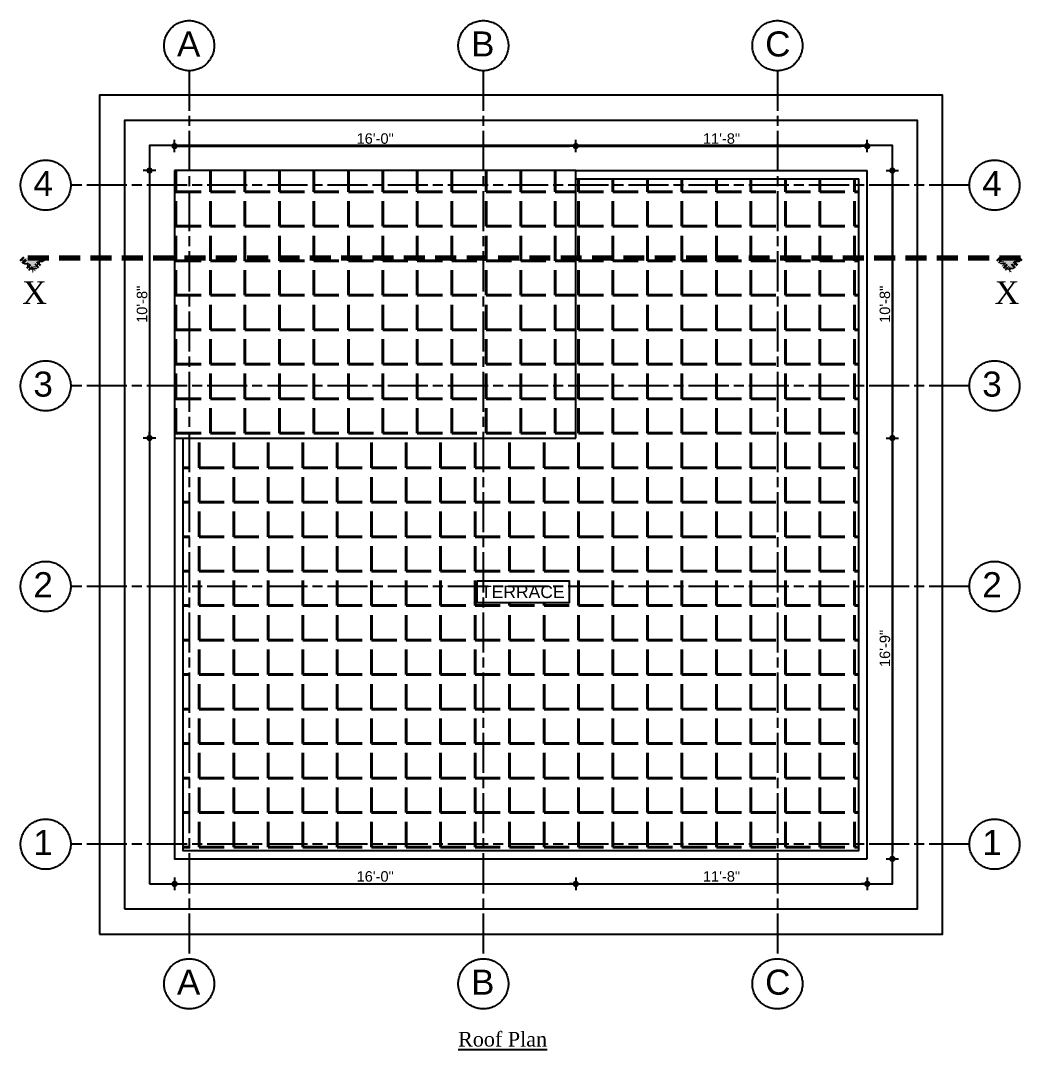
# Model space of a CAD drawing. Header units: inches. Extents: x 115570 to 265311, y 61168 to 314550.
# Drawn here: x 143746.1 to 144224.6, y 70711.8 to 71204.1 of the extents above; entities that cross this region are included whole.
import ezdxf

# ---------------------------------------------------------------- set-up
doc = ezdxf.new("R2010")
doc.units = ezdxf.units.IN
doc.header["$MEASUREMENT"] = 0
for name, pattern in [('ACAD_ISO08W100', [36, 24, -3, 6, -3]), ('CHAIN', [0.3543, 0.2362, -0.0295, 0.0591, -0.0295]), ('DASHED', [0.75, 0.5, -0.25])]:
    doc.linetypes.add(name, pattern=pattern)
doc.layers.get('0').update_dxf_attribs({"lineweight": 25})
doc.layers.add('0 wall', color=7, linetype='Continuous', lineweight=40)
doc.layers.add('Section Line (ISO)', color=7, linetype='CHAIN', lineweight=70)
doc.layers.add('0_center line', color=4, linetype='ACAD_ISO08W100', transparency=0.5)
doc.styles.add('arial.', font='arial.ttf')
doc.styles.get("Standard").update_dxf_attribs({"font": 'arial.ttf'})
doc.dimstyles.new('interior dimension', dxfattribs={"dimscale": 0, "dimtxt": 5, "dimasz": 3, "dimexe": 3, "dimexo": 3, "dimgap": 1, "dimtad": 1, "dimdec": 0, "dimrnd": 0.25, "dimzin": 3, "dimdsep": 46, "dimlunit": 4, "dimtxsty": 'arial.', "dimblk": 'DOT', "dimcen": 3, "dimdle": 6, "dimclrd": 4, "dimclre": 256, "dimclrt": 7, "dimazin": 0, "dimtfac": 1, "dimtdec": 0, "dimtix": 1, "dimtmove": 2, "dimatfit": 3, "dimfxl": 3, "dimfxlon": 1, "dimtolj": 1, "dimtzin": 0, "dimlwd": -1, "dimlwe": -1, "dimarcsym": 0})

# ---------------------------------------------------------------- blocks, each defined once
blk = doc.blocks.new('_Dot')
at = {"color": 0, "linetype": 'ByBlock', "lineweight": -2}
blk.add_line((-0.5, 0), (-1, 0), dxfattribs=at)
at = {"color": 0, "linetype": 'ByBlock', "const_width": 0.5}
blk.add_lwpolyline([(-0.25, 0, 1), (0.25, 0, 1)], format="xyb", close=True, dxfattribs=at)
blk = doc.blocks.new('*D224')
at = {"transparency": 16777216}
for p, q in [((143819.82, 70794.01), (143819.82, 70788.01)), ((144011.82, 70794.01), (144011.82, 70788.01))]:
    blk.add_line(p, q, dxfattribs=at)
at = {"color": 4, "transparency": 16777216}
blk.add_line((143822.82, 70791.01), (144008.82, 70791.01), dxfattribs=at)
at = {"layer": 'Defpoints', "color": 0, "transparency": 16777216}
for p in [(143819.82, 71004.34), (144011.82, 71004.34), (144011.82, 70791.01)]:
    blk.add_point(p, dxfattribs=at)
at = {"color": 4, "transparency": 16777216, "xscale": 3, "yscale": 3, "zscale": 3, "rotation": 180}
blk.add_blockref('_Dot', (143819.82, 70791.01), dxfattribs=at)
at = {"color": 4, "transparency": 16777216, "xscale": 3, "yscale": 3, "zscale": 3}
blk.add_blockref('_Dot', (144011.82, 70791.01), dxfattribs=at)
at = {"color": 7, "transparency": 16777216, "insert": (143915.82, 70794.56), "char_height": 5, "attachment_point": 5, "style": 'arial.'}
blk.add_mtext('\\A1;16\'-0"', dxfattribs=at)
blk = doc.blocks.new('*D225')
at = {"transparency": 16777216}
for p, q in [((144011.82, 70794.01), (144011.82, 70788.01)), ((144151.31, 70794.01), (144151.31, 70788.01))]:
    blk.add_line(p, q, dxfattribs=at)
at = {"color": 4, "transparency": 16777216}
blk.add_line((144014.82, 70791.01), (144148.31, 70791.01), dxfattribs=at)
at = {"layer": 'Defpoints', "color": 0, "transparency": 16777216}
for p in [(144011.82, 71004.34), (144151.31, 70803), (144151.31, 70791.01)]:
    blk.add_point(p, dxfattribs=at)
at = {"color": 4, "transparency": 16777216, "xscale": 3, "yscale": 3, "zscale": 3, "rotation": 180}
blk.add_blockref('_Dot', (144011.82, 70791.01), dxfattribs=at)
at = {"color": 4, "transparency": 16777216, "xscale": 3, "yscale": 3, "zscale": 3}
blk.add_blockref('_Dot', (144151.31, 70791.01), dxfattribs=at)
at = {"color": 7, "transparency": 16777216, "insert": (144081.56, 70794.56), "char_height": 5, "attachment_point": 5, "style": 'arial.'}
blk.add_mtext('\\A1;11\'-8"', dxfattribs=at)
blk = doc.blocks.new('*D226')
at = {"transparency": 16777216}
for p, q in [((144160.31, 71132.34), (144166.31, 71132.34)), ((144160.31, 71004.34), (144166.31, 71004.34))]:
    blk.add_line(p, q, dxfattribs=at)
at = {"color": 4, "transparency": 16777216}
blk.add_line((144163.31, 71129.34), (144163.31, 71007.34), dxfattribs=at)
at = {"layer": 'Defpoints', "color": 0, "transparency": 16777216}
for p in [(144023.82, 71132.34), (144023.82, 71004.34), (144163.31, 71004.34)]:
    blk.add_point(p, dxfattribs=at)
at = {"color": 4, "transparency": 16777216, "xscale": 3, "yscale": 3, "zscale": 3}
for p, rotation in [((144163.31, 71132.34), 90), ((144163.31, 71004.34), 270)]:
    blk.add_blockref('_Dot', p, dxfattribs=dict(at, rotation=rotation))
at = {"color": 7, "transparency": 16777216, "insert": (144159.76, 71068.34), "char_height": 5, "attachment_point": 5, "rotation": 90, "style": 'arial.'}
blk.add_mtext('\\A1;10\'-8"', dxfattribs=at)
blk = doc.blocks.new('*D227')
at = {"transparency": 16777216}
for p, q in [((144160.31, 71004.34), (144166.31, 71004.34)), ((144160.31, 70803), (144166.31, 70803))]:
    blk.add_line(p, q, dxfattribs=at)
at = {"color": 4, "transparency": 16777216}
blk.add_line((144163.31, 71001.34), (144163.31, 70806), dxfattribs=at)
at = {"layer": 'Defpoints', "color": 0, "transparency": 16777216}
for p in [(144023.82, 71004.34), (144151.31, 70803), (144163.31, 70803)]:
    blk.add_point(p, dxfattribs=at)
at = {"color": 4, "transparency": 16777216, "xscale": 3, "yscale": 3, "zscale": 3}
for p, rotation in [((144163.31, 71004.34), 90), ((144163.31, 70803), 270)]:
    blk.add_blockref('_Dot', p, dxfattribs=dict(at, rotation=rotation))
at = {"color": 7, "transparency": 16777216, "insert": (144159.76, 70903.67), "char_height": 5, "attachment_point": 5, "rotation": 90, "style": 'arial.'}
blk.add_mtext('\\A1;16\'-9"', dxfattribs=at)
blk = doc.blocks.new('*D228')
at = {"transparency": 16777216}
for p, q in [((143819.82, 71141.05), (143819.82, 71147.05)), ((144011.82, 71141.05), (144011.82, 71147.05))]:
    blk.add_line(p, q, dxfattribs=at)
at = {"color": 4, "transparency": 16777216}
blk.add_line((143822.82, 71144.05), (144008.82, 71144.05), dxfattribs=at)
at = {"layer": 'Defpoints', "color": 0, "transparency": 16777216}
for p in [(144011.82, 71144.05), (143819.82, 71132.34), (144011.82, 71132.34)]:
    blk.add_point(p, dxfattribs=at)
at = {"color": 4, "transparency": 16777216, "xscale": 3, "yscale": 3, "zscale": 3, "rotation": 180}
blk.add_blockref('_Dot', (143819.82, 71144.05), dxfattribs=at)
at = {"color": 4, "transparency": 16777216, "xscale": 3, "yscale": 3, "zscale": 3}
blk.add_blockref('_Dot', (144011.82, 71144.05), dxfattribs=at)
at = {"color": 7, "transparency": 16777216, "insert": (143915.82, 71147.61), "char_height": 5, "attachment_point": 5, "style": 'arial.'}
blk.add_mtext('\\A1;16\'-0"', dxfattribs=at)
blk = doc.blocks.new('*D229')
at = {"transparency": 16777216}
for p, q in [((144011.82, 71141.05), (144011.82, 71147.05)), ((144151.31, 71141.05), (144151.31, 71147.05))]:
    blk.add_line(p, q, dxfattribs=at)
at = {"color": 4, "transparency": 16777216}
blk.add_line((144014.82, 71144.05), (144148.31, 71144.05), dxfattribs=at)
at = {"layer": 'Defpoints', "color": 0, "transparency": 16777216}
for p in [(144151.31, 71144.05), (144011.82, 71132.34), (144151.31, 71132.34)]:
    blk.add_point(p, dxfattribs=at)
at = {"color": 4, "transparency": 16777216, "xscale": 3, "yscale": 3, "zscale": 3, "rotation": 180}
blk.add_blockref('_Dot', (144011.82, 71144.05), dxfattribs=at)
at = {"color": 4, "transparency": 16777216, "xscale": 3, "yscale": 3, "zscale": 3}
blk.add_blockref('_Dot', (144151.31, 71144.05), dxfattribs=at)
at = {"color": 7, "transparency": 16777216, "insert": (144081.56, 71147.61), "char_height": 5, "attachment_point": 5, "style": 'arial.'}
blk.add_mtext('\\A1;11\'-8"', dxfattribs=at)
blk = doc.blocks.new('*D230')
at = {"transparency": 16777216}
for p, q in [((143810.82, 71132.34), (143804.82, 71132.34)), ((143810.82, 71004.34), (143804.82, 71004.34))]:
    blk.add_line(p, q, dxfattribs=at)
at = {"color": 4, "transparency": 16777216}
blk.add_line((143807.82, 71129.34), (143807.82, 71007.34), dxfattribs=at)
at = {"layer": 'Defpoints', "color": 0, "transparency": 16777216}
for p in [(143819.82, 71132.34), (143807.82, 71004.34), (143819.82, 71004.34)]:
    blk.add_point(p, dxfattribs=at)
at = {"color": 4, "transparency": 16777216, "xscale": 3, "yscale": 3, "zscale": 3}
for p, rotation in [((143807.82, 71132.34), 90), ((143807.82, 71004.34), 270)]:
    blk.add_blockref('_Dot', p, dxfattribs=dict(at, rotation=rotation))
at = {"color": 7, "transparency": 16777216, "insert": (143804.26, 71068.34), "char_height": 5, "attachment_point": 5, "rotation": 90, "style": 'arial.'}
blk.add_mtext('\\A1;10\'-8"', dxfattribs=at)

msp = doc.modelspace()

# ---------------------------------------------------------------- hatches: boundary and pattern name
at = {"ltscale": 10, "transparency": 33554564}
h = msp.add_hatch(color=0, dxfattribs=at)
h.dxf.hatch_style = 1
h.paths.add_polyline_path([(143751.8, 71084.5), (143757.21, 71090.42), (143746.39, 71090.42)])
h = msp.add_hatch(color=0, dxfattribs=at)
h.dxf.hatch_style = 1
h.paths.add_polyline_path([(144219.2, 71084.5), (144213.79, 71090.42), (144224.6, 71090.42)])
at = {"layer": '0 wall', "transparency": 33554559}
h = msp.add_hatch(dxfattribs=at)
h.set_pattern_fill('ANGLE', color=256, scale=60)
h.set_pattern_definition([(0, (34573.977, 36356.639), (0, 16.5), [12, -4.5]), (90, (34573.977, 36356.639), (-16.5, 1e-15), [12, -4.5])])
h.paths.add_polyline_path([(144011.82, 71132.34), (143960.56, 71132.34), (143819.82, 71132.34), (143819.82, 71004.34), (144011.82, 71004.34)])
at = {"layer": '0 wall', "transparency": 33554483}
h = msp.add_hatch(dxfattribs=at)
h.set_pattern_fill('ANGLE', color=256, scale=60)
h.set_pattern_definition([(0, (35146.114, 36356.639), (0, 16.5), [12, -4.5]), (90, (35146.114, 36356.639), (-16.5, 1e-15), [12, -4.5])])
h.paths.add_polyline_path([(144008.69, 70936.04), (144008.69, 70925.47), (143964.58, 70925.47), (143964.58, 70936.04)])
h.paths.add_polyline_path([(144011.82, 71004.34), (143823.82, 71004.34), (143823.81, 70807), (144147.31, 70807), (144147.31, 71128.34), (144011.82, 71128.34)])

# ---------------------------------------------------------------- linework, layer by layer
for p, q in [((143819.82, 71132.34), (143819.82, 71004.34)), ((144011.82, 71132.34), (143819.82, 71132.34)), ((144011.82, 71004.34), (144011.82, 71132.34)), ((143819.82, 71004.34), (144011.82, 71004.34))]:
    msp.add_line(p, q)
at = {"transparency": 33554521}
for p, q in [((144151.31, 70803), (144151.31, 71132.34)), ((144011.82, 71128.34), (144147.31, 71128.34))]:
    msp.add_line(p, q, dxfattribs=at)
at = {"transparency": 33554508}
for points in [[(143783.82, 70767.01), (144187.31, 70767.01), (144187.31, 71168.34), (143783.82, 71168.34)], [(143795.82, 70779.01), (144175.31, 70779.01), (144175.31, 71156.34), (143795.82, 71156.34)], [(143807.82, 70791.01), (144163.31, 70791.01), (144163.31, 71144.34), (143807.82, 71144.34)]]:
    msp.add_lwpolyline(points, close=True, dxfattribs=at)
at = {"transparency": 33554521}
for points in [[(144011.82, 71132.34), (144011.82, 71132.34), (144151.31, 71132.34)], [(143823.82, 71004.34), (143823.81, 70807), (144147.31, 70807), (144147.31, 71128.34)], [(143819.82, 71004.34), (143819.81, 70803), (144151.31, 70803)]]:
    msp.add_lwpolyline(points, dxfattribs=at)
msp.add_lwpolyline([(143964.58, 70936.04), (144008.69, 70936.04), (144008.69, 70925.47), (143964.58, 70925.47)], close=True)
at = {"layer": '0_center line', "ltscale": 0.8, "transparency": 33554559}
for p, q in [((143826.82, 71180.09), (143826.82, 70755.19)), ((143967.56, 71180.09), (143967.56, 70755.19)), ((144108.31, 71180.09), (144108.31, 70755.19)), ((144200.21, 71125.34), (143770.12, 71125.34)), ((144200.21, 71029.34), (143770.12, 71029.34)), ((144200.21, 70933.34), (143770.12, 70933.34)), ((144200.21, 70810), (143770.12, 70810))]:
    msp.add_line(p, q, dxfattribs=at)
at = {"layer": '0_center line', "ltscale": 100, "transparency": 33554687}
for centre in [(143826.82, 71192.09), (143967.56, 71192.09), (144108.31, 71192.09), (143758.12, 71125.34), (144212.21, 71125.34), (143758.12, 71029.34), (144212.21, 71029.34), (143758.12, 70933.34), (144212.21, 70933.34), (143758.12, 70810), (144212.21, 70810), (143826.82, 70743.19), (143967.56, 70743.19), (144108.31, 70743.19)]:
    msp.add_circle(centre, 12, dxfattribs=at)
at = {"layer": 'Section Line (ISO)', "linetype": 'DASHED', "ltscale": 20, "transparency": 33554687}
msp.add_line((144224.6, 71090.42), (143746.39, 71090.42), dxfattribs=at)
at = {"layer": 'Section Line (ISO)', "linetype": 'DASHED', "ltscale": 0.3, "transparency": 33554687}
for p, q in [((143746.39, 71090.42), (143751.8, 71084.5)), ((143757.21, 71090.42), (143751.8, 71084.5)), ((144213.79, 71090.42), (144219.2, 71084.5)), ((144224.6, 71090.42), (144219.2, 71084.5))]:
    msp.add_line(p, q, dxfattribs=at)

# ---------------------------------------------------------------- texts
at = {"ltscale": 100, "transparency": 33554687}
for s, width, gutter_width, heights, insert, char_height, attachment_point in [('{\\fTimes New Roman|b0|i0|c0|p18;X}', 98.4822, 36, [0], (143758.7, 71068.53), 10.8, 9), ('{\\fTimes New Roman|b0|i0|c0|p18;X}', 98.4822, 36, [0], (144212.3, 71068.53), 10.8, 7), ('{\\fTimes New Roman|b0|i0|c0|p18;\\H1.16667x;\\LRoof Plan}', 234.2886, 148.67, [31.46], (143955.5, 70720.21), 6, 1)]:
    msp.add_mtext_dynamic_manual_height_columns(s, width=width, gutter_width=gutter_width, heights=heights, dxfattribs=dict(at, insert=insert, char_height=char_height, attachment_point=attachment_point))
at = {"insert": (143986.44, 70933.78), "char_height": 6, "attachment_point": 2}
msp.add_mtext('TERRACE', dxfattribs=at)
at = {"layer": '0_center line', "ltscale": 100, "transparency": 33554687}
for s, p in [('A', (143820.95, 71186.91)), ('B', (143961.69, 71186.91)), ('C', (144102.44, 71186.91)), ('4', (143752.25, 71120.17)), ('4', (144206.34, 71120.17)), ('3', (143752.25, 71024.17)), ('3', (144206.34, 71024.17)), ('2', (143752.25, 70928.17)), ('2', (144206.34, 70928.17)), ('1', (143752.25, 70804.83)), ('1', (144206.34, 70804.83)), ('A', (143820.95, 70738.01)), ('B', (143961.69, 70738.01)), ('C', (144102.44, 70738.01))]:
    msp.add_text(s, height=12, rotation=359.9287, dxfattribs=at).set_placement(p)

# ---------------------------------------------------------------- dimensions: what is measured, and where the dimension line sits
for base, p1, p2, picture, middle in [((144011.82, 71144.05), (143819.82, 71132.34), (144011.82, 71132.34), '*D228', (143915.82, 71147.61)), ((144151.31, 71144.05), (144011.82, 71132.34), (144151.31, 71132.34), '*D229', (144081.56, 71147.61)), ((144011.82, 70791.01), (143819.82, 71004.34), (144011.82, 71004.34), '*D224', (143915.82, 70794.56)), ((144151.31, 70791.01), (144011.82, 71004.34), (144151.31, 70803), '*D225', (144081.56, 70794.56))]:
    dim = msp.add_linear_dim(base=base, p1=p1, p2=p2, dimstyle='interior dimension', override={"dimscale": 1})
    dim.commit()
    dim.dimension.update_dxf_attribs({"geometry": picture, "text_midpoint": middle})
for base, p1, p2, picture, middle in [((143807.82, 71004.34), (143819.82, 71132.34), (143819.82, 71004.34), '*D230', (143804.26, 71068.34)), ((144163.31, 71004.34), (144023.82, 71132.34), (144023.82, 71004.34), '*D226', (144159.76, 71068.34)), ((144163.31, 70803), (144023.82, 71004.34), (144151.31, 70803), '*D227', (144159.76, 70903.67))]:
    dim = msp.add_linear_dim(base=base, p1=p1, p2=p2, angle=90, dimstyle='interior dimension', override={"dimscale": 1})
    dim.commit()
    dim.dimension.update_dxf_attribs({"geometry": picture, "text_midpoint": middle})

doc.saveas('drawing.dxf')
